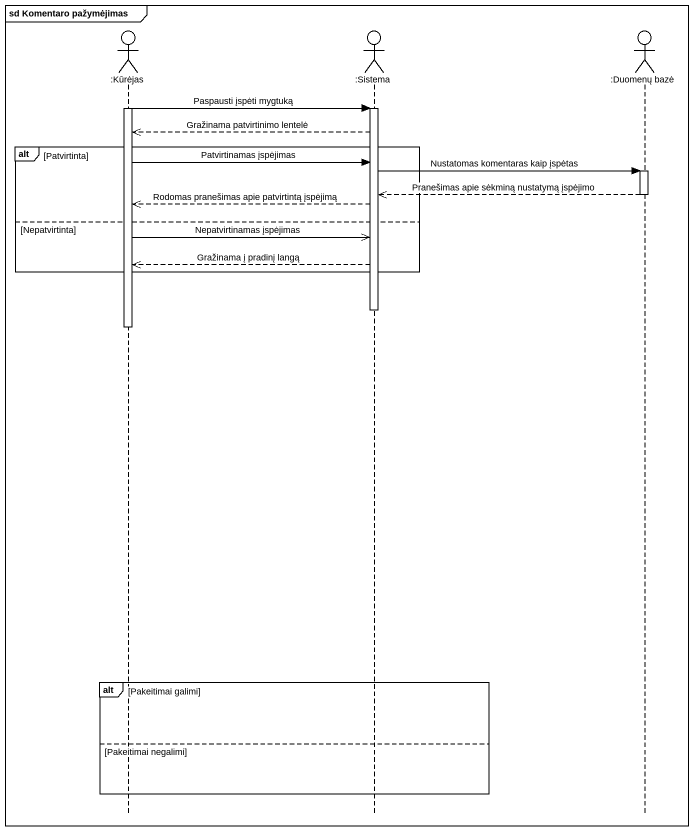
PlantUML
@startuml
mainframe sd Komentaro pažymėjimas
hide footbox
actor ":Kūrėjas" as Kūrėjas
actor ":Sistema" as Sistema
actor ":Duomenų bazė" as Duomenų_bazė

activate Kūrėjas
Kūrėjas -> Sistema : Paspausti įspėti mygtuką
activate Sistema
Sistema -->> Kūrėjas : Gražinama patvirtinimo lentelė
alt Patvirtinta
  Kūrėjas -> Sistema : Patvirtinamas įspėjimas
  Sistema -> Duomenų_bazė : Nustatomas komentaras kaip įspėtas
  activate Duomenų_bazė
  Duomenų_bazė -->> Sistema : Pranešimas apie sėkminą nustatymą įspėjimo
  deactivate Duomenų_bazė
  Sistema -->> Kūrėjas : Rodomas pranešimas apie patvirtintą įspėjimą
else Nepatvirtinta
  Kūrėjas ->> Sistema : Nepatvirtinamas įspėjimas
  Sistema -->> Kūrėjas : Gražinama į pradinį langą
end
deactivate Sistema
deactivate Kūrėjas
alt Pakeitimai galimi
else Pakeitimai negalimi
end
@enduml
